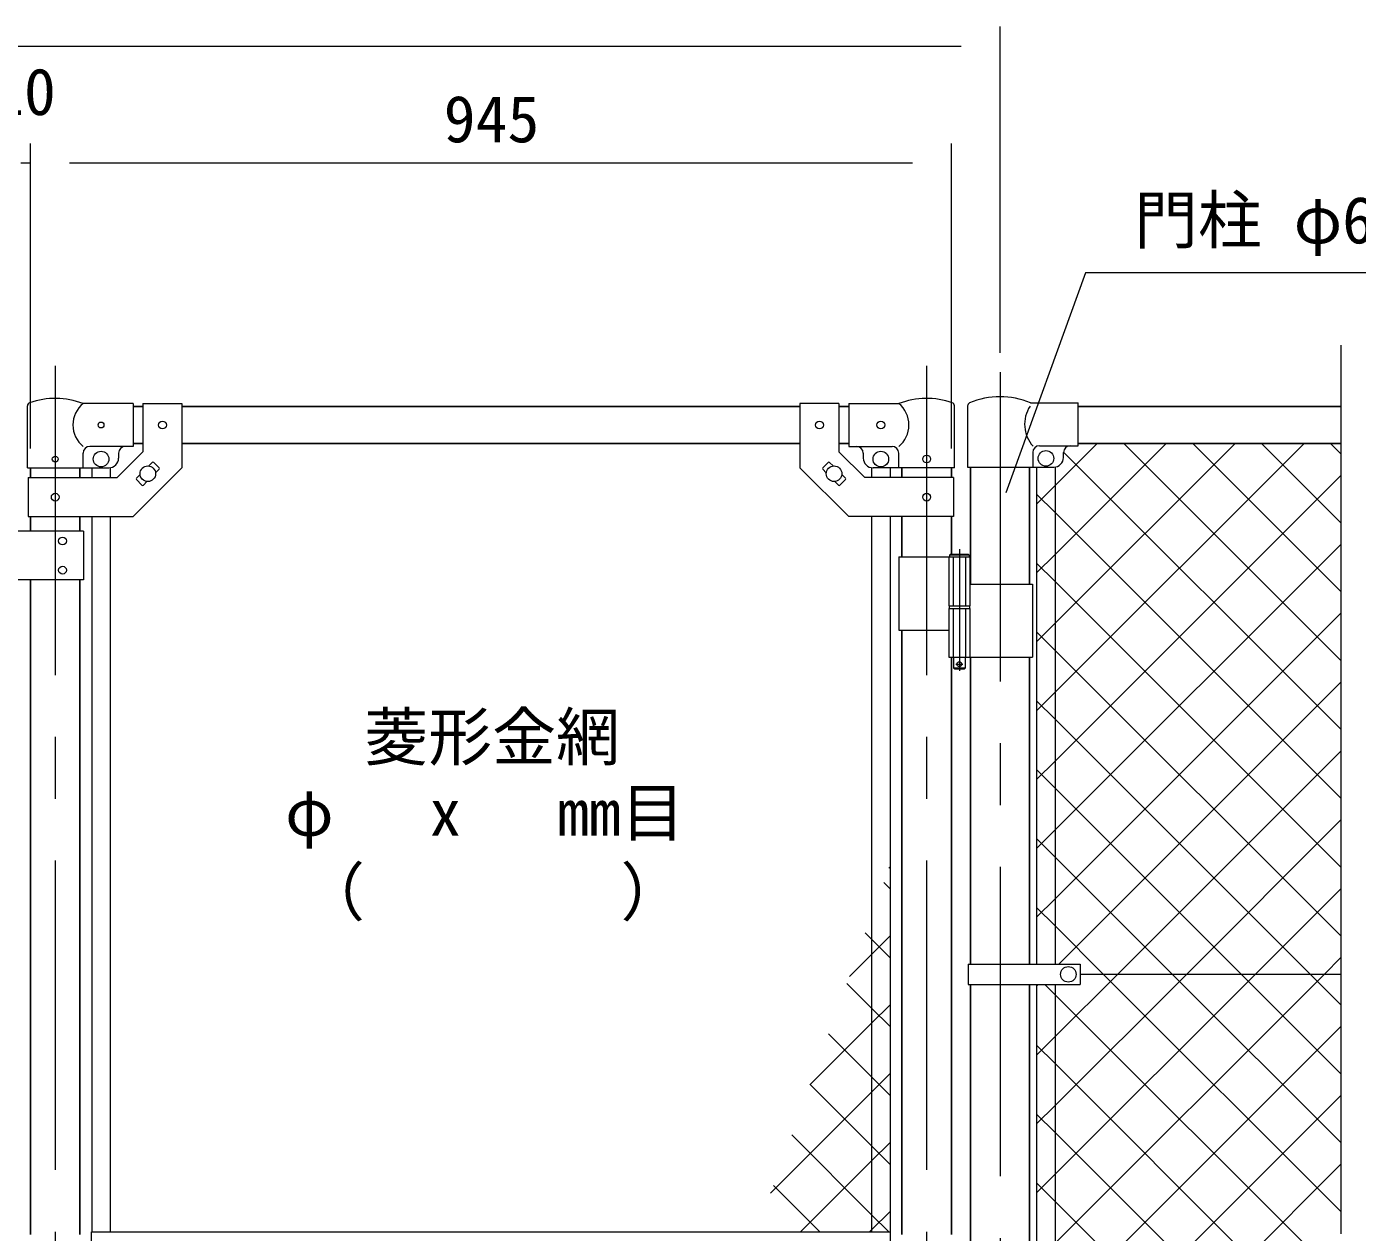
# Model space of a CAD drawing. Units: millimetres, scale not verified. Extents: x -4200 to 4200, y -2970 to 2970.
# Drawn here: x 1243 to 2609, y 413 to 1651 of the extents above; entities that cross this region are included whole.
import ezdxf
from ezdxf.enums import TextEntityAlignment as Align

# ---------------------------------------------------------------- set-up
doc = ezdxf.new("R2010")
doc.units = ezdxf.units.MM
doc.header["$LTSCALE"] = 10
doc.linetypes.add('DASHED', pattern=[7.5, 6, -1.5])
doc.linetypes.add('USER1', pattern=[50.8, 31.75, -6.35, 6.35, -6.35])
for name, color, linetype, lineweight in [('0-1_D-BMK', 2, 'USER1', 13), ('0-2_D-STR1', 1, 'Continuous', 25), ('0-3_D-STR3', 3, 'Continuous', 13), ('0-7_D-STR-DIM', 7, 'Continuous', 13), ('0-A_D-STR-TXT', 7, 'Continuous', 13), ('0-B_D-STR2', 7, 'Continuous', 13)]:
    doc.layers.add(name, color=color, linetype=linetype, lineweight=lineweight)
doc.styles.add('ＭＳ ゴシック', font='')
doc.styles.get('ＭＳ ゴシック').set_extended_font_data('MS Gothic')

msp = doc.modelspace()

# ---------------------------------------------------------------- linework, layer by layer
at = {"layer": '0-1_D-BMK'}
for p, q in [((1272.39, 1303.1), (1272.39, -535.29)), ((2166.59, 1303.1), (2166.59, -535.29)), ((2241.99, 1296.61), (2241.99, -849.21)), ((2200.15, 1114.79), (2200.15, 989.9)), ((2196.52, 996.87), (2203.78, 996.87))]:
    msp.add_line(p, q, dxfattribs=at)
at = {"layer": '0-2_D-STR1'}
for p, q in [((1362.39, 1261.37), (1352.39, 1261.37)), ((2036.59, 1261.37), (1402.39, 1261.37)), ((2086.59, 1261.37), (2076.59, 1261.37)), ((2321.99, 1261.37), (2591.99, 1261.37)), ((1362.39, 1223.37), (1352.39, 1223.37)), ((2036.59, 1223.37), (1402.39, 1223.37)), ((2086.59, 1223.37), (2076.59, 1223.37)), ((2321.99, 1223.37), (2591.99, 1223.37)), ((1246.99, 1198.37), (1246.99, 1188.32)), ((1297.79, 1198.37), (1297.79, 1188.32)), ((2141.19, 1198.37), (2141.19, 1188.32)), ((2191.99, 1198.37), (2191.99, 1188.32)), ((2211.74, 1199.07), (2211.74, 1078.87)), ((2272.24, 1199.07), (2272.24, 1078.87)), ((1246.99, 1148.32), (1246.99, 1133.32)), ((1297.79, 1148.32), (1297.79, 1133.32)), ((2141.19, 1148.32), (2141.19, 1106.87)), ((2191.99, 1148.32), (2191.99, 1109.87)), ((1246.99, 1083.32), (1246.99, 411.37)), ((1297.79, 1083.32), (1297.79, 411.37)), ((2141.19, 1031.87), (2141.19, 411.37)), ((2191.99, 1003.87), (2191.99, 411.37)), ((2211.74, 1003.87), (2211.74, 688.87)), ((2272.24, 1003.87), (2272.24, 688.87)), ((2211.74, 667.87), (2211.74, 104.87)), ((2272.24, 667.87), (2272.24, 104.87))]:
    msp.add_line(p, q, dxfattribs=at)
at = {"layer": '0-3_D-STR3'}
for p, q in [((1243.84, 1198.37), (1243.84, 1262.06)), ((1352.39, 1264.37), (1300.94, 1264.37)), ((1352.39, 1264.37), (1352.39, 1220.37)), ((1362.39, 1264.57), (1362.39, 1214.89)), ((1362.39, 1264.57), (1402.39, 1264.57)), ((1402.39, 1264.57), (1402.39, 1198.32)), ((2036.59, 1264.57), (2036.59, 1198.32)), ((2076.59, 1264.57), (2036.59, 1264.57)), ((2076.59, 1264.57), (2076.59, 1214.89)), ((2086.59, 1264.37), (2138.04, 1264.37)), ((2086.59, 1264.37), (2086.59, 1220.37)), ((2195.14, 1198.37), (2195.14, 1262.06)), ((2208.59, 1261.92), (2208.59, 1199.07)), ((2273.12, 1265.07), (2321.99, 1265.07)), ((2321.99, 1221.07), (2321.99, 1265.07)), ((1352.39, 1220.37), (1307.94, 1220.37)), ((2086.59, 1220.37), (2131.04, 1220.37)), ((2282.39, 1221.07), (2321.99, 1221.07)), ((1300.94, 1198.37), (1300.94, 1213.37)), ((1335.82, 1188.32), (1362.39, 1214.89)), ((1337.39, 1213.37), (1337.39, 1208.37)), ((1368.27, 1200.27), (1371.99, 1203.98)), ((1373.4, 1203.98), (1379.06, 1198.33)), ((2065.58, 1203.98), (2059.92, 1198.33)), ((2070.71, 1200.27), (2066.99, 1203.98)), ((2103.16, 1188.32), (2076.59, 1214.89)), ((2101.59, 1213.37), (2101.59, 1208.37)), ((2138.04, 1198.37), (2138.04, 1213.37)), ((2275.39, 1214.07), (2275.39, 1199.07)), ((2306.99, 1209.07), (2306.99, 1214.07)), ((1243.84, 1198.37), (1300.94, 1198.37)), ((1244.69, 1188.32), (1335.82, 1188.32)), ((1244.69, 1188.32), (1244.69, 1148.32)), ((1300.94, 1198.37), (1327.39, 1198.37)), ((1309.89, 1198.37), (1309.89, 1188.32)), ((1328.89, 1198.37), (1328.89, 1188.32)), ((1355.72, 1187.72), (1359.44, 1191.44)), ((1375.34, 1193.2), (1379.06, 1196.91)), ((2063.64, 1193.2), (2059.92, 1196.91)), ((2083.26, 1187.72), (2079.54, 1191.44)), ((2194.29, 1188.32), (2103.16, 1188.32)), ((2110.09, 1198.37), (2110.09, 1188.32)), ((2138.04, 1198.37), (2111.59, 1198.37)), ((2129.09, 1198.37), (2129.09, 1188.32)), ((2195.14, 1198.37), (2138.04, 1198.37)), ((2194.29, 1188.32), (2194.29, 1148.32)), ((2208.59, 1199.07), (2296.99, 1199.07)), ((2279.49, 1199.07), (2279.49, 688.87)), ((2298.49, 1199.07), (2298.49, 688.87)), ((1355.72, 1186.31), (1361.38, 1180.65)), ((1362.79, 1180.65), (1366.51, 1184.37)), ((2076.19, 1180.65), (2072.47, 1184.37)), ((2083.26, 1186.31), (2077.6, 1180.65)), ((1309.89, 1148.32), (1309.89, 413.87)), ((1328.89, 1148.32), (1328.89, 413.87)), ((2110.09, 1148.32), (2110.09, 413.87)), ((2129.09, 1148.32), (2129.09, 413.87)), ((1301.39, 1133.32), (1181.39, 1133.32)), ((1301.39, 1133.32), (1301.39, 1083.32)), ((2138.04, 1106.87), (2138.04, 1031.87)), ((2138.04, 1106.87), (2210.95, 1106.87)), ((2189.35, 1106.87), (2189.35, 1056.87)), ((2210.15, 1108.87), (2190.15, 1108.87)), ((2191.15, 1109.87), (2209.15, 1109.87)), ((2210.15, 1108.87), (2209.15, 1109.87)), ((2210.15, 1108.87), (2210.15, 1106.87)), ((2210.95, 1106.87), (2210.95, 1056.87)), ((1301.39, 1083.32), (1181.39, 1083.32)), ((2210.95, 1078.87), (2275.29, 1078.87)), ((2275.29, 1078.87), (2275.29, 1003.87)), ((2189.35, 1056.87), (2210.95, 1056.87)), ((2189.35, 1053.87), (2210.95, 1053.87)), ((2189.35, 1053.87), (2189.35, 1003.87)), ((2189.65, 1056.87), (2189.65, 1053.87)), ((2189.65, 1053.87), (2210.65, 1053.87)), ((2210.65, 1056.87), (2210.65, 1053.87)), ((2210.95, 1053.87), (2210.95, 1003.87)), ((2138.04, 1031.87), (2189.24, 1031.87)), ((2189.35, 1003.87), (2275.29, 1003.87)), ((2194.15, 1003.87), (2194.15, 992.87)), ((2195.15, 991.87), (2194.15, 992.87)), ((2195.15, 991.87), (2205.15, 991.87)), ((2205.15, 991.87), (2206.15, 992.87)), ((2209.19, 688.87), (2209.19, 667.87)), ((2209.19, 688.87), (2323.99, 688.87)), ((2323.99, 688.87), (2323.99, 667.87)), ((2591.99, 678.37), (2323.99, 678.37)), ((2209.19, 667.87), (2323.99, 667.87)), ((2279.49, 667.87), (2279.49, 104.87)), ((2298.49, 667.87), (2298.49, 104.87)), ((1309.49, 413.87), (2129.49, 413.87)), ((1309.49, 392.87), (1309.49, 413.87)), ((2129.49, 358.87), (2129.49, 413.87))]:
    msp.add_line(p, q, dxfattribs=at)
at = {"layer": '0-3_D-STR3', "linetype": 'DASHED'}
for p, q in [((2193.85, 1106.87), (2193.85, 1056.87)), ((2206.45, 1106.87), (2206.45, 1056.87)), ((2193.85, 1053.87), (2193.85, 1003.87)), ((2206.45, 1053.87), (2206.45, 1003.87))]:
    msp.add_line(p, q, dxfattribs=at)
at = {"layer": '0-3_D-STR3'}
for points in [[(1244.69, 1148.32), (1352.39, 1148.32), (1402.39, 1198.32)], [(2194.29, 1148.32), (2086.59, 1148.32), (2036.59, 1198.32)], [(2191.15, 1109.87), (2190.15, 1108.87), (2190.15, 1106.87)], [(2206.15, 1003.87), (2206.15, 992.87), (2194.15, 992.87)]]:
    msp.add_lwpolyline(points, dxfattribs=at)
for centre, radius in [((1319.39, 1242.37), 3), ((1382.39, 1242.32), 4), ((2056.59, 1242.32), 4), ((2119.59, 1242.37), 4), ((2288.99, 1208.07), 8), ((1272.39, 1207.37), 3), ((1319.39, 1207.37), 8), ((2119.59, 1207.37), 8), ((2166.59, 1207.37), 4), ((1367.39, 1192.32), 8), ((2071.59, 1192.32), 8), ((1272.39, 1168.32), 4), ((2166.59, 1168.32), 4), ((1279.9, 1123.32), 4), ((1279.9, 1093.32), 4), ((2200.15, 996.87), 2.5), ((2311.99, 678.37), 8)]:
    msp.add_circle(centre, radius, dxfattribs=at)
for centre, radius, start, end in [((2241.99, 1191.37), 80, 67.09875, 113.10629), ((1247.14, 1262.06), 3.3, 109.22051, 180), ((1272.39, 1189.64), 80, 69.0916, 109.22051), ((1319.14, 1242.37), 28.55, 129.59418, 230.40582), ((2166.59, 1189.64), 80, 70.77949, 110.9084), ((2119.84, 1242.37), 28.55, 309.59418, 50.40582), ((2191.84, 1262.06), 3.3, 0, 70.77949), ((2211.89, 1261.92), 3.3, 113.10629, 180), ((2300.52, 1243.12), 33.4, 146.35914, 222.2959), ((1307.94, 1213.37), 7, 90, 180), ((1344.39, 1213.37), 7, 90, 180), ((2094.59, 1213.37), 7, 0, 90), ((2131.04, 1213.37), 7, 0, 90), ((2282.39, 1214.07), 7, 90, 180), ((2313.99, 1214.07), 7, 90, 180), ((1327.39, 1208.37), 10, 270, 0), ((1372.69, 1203.28), 1, 45, 135), ((2066.29, 1203.28), 1, 45, 135), ((2111.59, 1208.37), 10, 180, 270), ((2296.99, 1209.07), 10, 270, 0), ((1378.35, 1197.62), 1, 315, 45), ((2060.63, 1197.62), 1, 135, 225), ((1356.43, 1187.01), 1, 135, 225), ((1362.09, 1181.36), 1, 225, 315), ((2076.89, 1181.36), 1, 225, 315), ((2082.55, 1187.01), 1, 315, 45)]:
    msp.add_arc(centre, radius, start, end, dxfattribs=at)
at = {"layer": '0-7_D-STR-DIM'}
for p, q in [((2241.99, 1316.61), (2241.99, 1651.37)), ((281.99, 1631.37), (2201.99, 1631.37)), ((1246.99, 1218.37), (1246.99, 1531.37)), ((1246.99, 1218.37), (1246.99, 1531.37)), ((2191.99, 1218.37), (2191.99, 1531.37)), ((1236.99, 1511.37), (1246.99, 1511.37)), ((1286.99, 1511.37), (2151.99, 1511.37)), ((1286.99, 1511.37), (1326.99, 1511.37)), ((2591.99, 412.02), (2591.99, 1324.37))]:
    msp.add_line(p, q, dxfattribs=at)
at = {"layer": '0-A_D-STR-TXT'}
msp.add_lwpolyline([(2862.89, 1398.46), (2329.73, 1398.46), (2247.8, 1172.73)], dxfattribs=at)
at = {"layer": '0-B_D-STR2'}
for p, q in [((2298.49, 1180.17), (2341.69, 1223.37)), ((2298.49, 1109.45), (2412.4, 1223.37)), ((2298.49, 1038.74), (2483.11, 1223.37)), ((2298.49, 968.03), (2553.83, 1223.37)), ((2591.99, 1000.3), (2368.92, 1223.37)), ((2591.99, 1071.01), (2439.63, 1223.37)), ((2591.99, 1141.72), (2510.34, 1223.37)), ((2591.99, 1212.43), (2581.06, 1223.37)), ((2591.99, 929.59), (2307.03, 1214.55)), ((2298.49, 897.32), (2591.99, 1190.82)), ((2279.49, 1161.17), (2298.49, 1180.17)), ((2298.49, 1152.38), (2279.49, 1171.38)), ((2591.99, 858.88), (2298.49, 1152.38)), ((2298.49, 826.61), (2591.99, 1120.11)), ((2279.49, 1090.45), (2298.49, 1109.45)), ((2298.49, 1081.67), (2279.49, 1100.67)), ((2591.99, 788.17), (2298.49, 1081.67)), ((2279.49, 1019.74), (2298.49, 1038.74)), ((2298.49, 755.9), (2591.99, 1049.4)), ((2298.49, 1010.96), (2279.49, 1029.96)), ((2591.99, 717.46), (2298.49, 1010.96)), ((2302.17, 688.87), (2591.99, 978.69)), ((2279.49, 949.03), (2298.49, 968.03)), ((2298.49, 940.25), (2279.49, 959.25)), ((2560.37, 678.37), (2298.49, 940.25)), ((2362.38, 678.37), (2591.99, 907.98)), ((2279.49, 878.32), (2298.49, 897.32)), ((2298.49, 869.54), (2279.49, 888.54)), ((2489.66, 678.37), (2298.49, 869.54)), ((2433.09, 678.37), (2591.99, 837.27)), ((2279.49, 807.61), (2298.49, 826.61)), ((2298.49, 798.82), (2279.49, 817.82)), ((2418.95, 678.37), (2298.49, 798.82)), ((2127.81, 787.3), (2129.09, 788.58)), ((2129.09, 766.14), (2122.51, 772.73)), ((2503.8, 678.37), (2591.99, 766.56)), ((2279.49, 736.9), (2298.49, 755.9)), ((2298.49, 728.11), (2279.49, 747.11)), ((2348.24, 678.37), (2298.49, 728.11)), ((2110.09, 714.43), (2103.64, 720.89)), ((2110.09, 698.87), (2129.09, 717.87)), ((2129.09, 695.43), (2110.09, 714.43)), ((2087.35, 676.13), (2110.09, 698.87)), ((2574.51, 678.37), (2591.99, 695.85)), ((2298.49, 614.48), (2362.38, 678.37)), ((2298.49, 543.77), (2433.09, 678.37)), ((2298.49, 473.06), (2503.8, 678.37)), ((2298.49, 402.35), (2574.51, 678.37)), ((2591.99, 434.61), (2348.24, 678.37)), ((2591.99, 505.32), (2418.95, 678.37)), ((2591.99, 576.04), (2489.66, 678.37)), ((2591.99, 646.75), (2560.37, 678.37)), ((2110.09, 643.72), (2084.77, 669.04)), ((2279.49, 666.19), (2281.17, 667.87)), ((2110.09, 628.16), (2129.09, 647.16)), ((2129.09, 624.72), (2110.09, 643.72)), ((2046.88, 564.95), (2110.09, 628.16)), ((2110.09, 573.01), (2065.9, 617.2)), ((2298.49, 331.64), (2591.99, 625.14)), ((2279.49, 595.48), (2298.49, 614.48)), ((2298.49, 586.69), (2279.49, 605.69)), ((2110.09, 557.45), (2129.09, 576.45)), ((2591.99, 293.19), (2298.49, 586.69)), ((2110.09, 502.3), (2047.03, 565.36)), ((2129.09, 554.01), (2110.09, 573.01)), ((2006.42, 453.78), (2110.09, 557.45)), ((2298.49, 260.93), (2591.99, 554.43)), ((2279.49, 524.77), (2298.49, 543.77)), ((2298.49, 515.98), (2279.49, 534.98)), ((2110.09, 486.74), (2129.09, 505.74)), ((2591.99, 222.48), (2298.49, 515.98)), ((2129.09, 483.3), (2110.09, 502.3)), ((2037.22, 413.87), (2110.09, 486.74)), ((2298.49, 190.22), (2591.99, 483.72)), ((2279.49, 454.06), (2298.49, 473.06)), ((2057.1, 413.87), (2009.29, 461.68)), ((2298.49, 445.27), (2279.49, 464.27)), ((2591.99, 151.77), (2298.49, 445.27)), ((2110.09, 416.03), (2129.09, 435.03)), ((2107.93, 413.87), (2110.09, 416.03))]:
    msp.add_line(p, q, dxfattribs=at)
for points in [[(2575.52, 380.37), (2298.49, 657.4), (2288.03, 667.87)], [(2127.81, 413.87), (2110.09, 431.59), (2028.16, 513.52)]]:
    msp.add_lwpolyline(points, dxfattribs=at)

# ---------------------------------------------------------------- texts
at = {"layer": '0-7_D-STR-DIM', "style": 'ＭＳ ゴシック'}
for s, p in [('10', (1207.59, 1546.12)), ('945', (1671.02, 1518.12))]:
    msp.add_text(s, height=48.09, dxfattribs=at).set_placement(p, align=Align.BOTTOM_LEFT)
at = {"layer": '0-A_D-STR-TXT', "style": 'ＭＳ ゴシック'}
for s, p in [('門柱 φ60.5x2.3', (2379.38, 1414.35)), ('菱形金網', (1589.54, 883.77)), ('φ\u3000 x\u3000 mm目', (1508.32, 806.18)), ('（\u3000\u3000\u3000\u3000）', (1524.57, 724.53))]:
    msp.add_text(s, height=48.09, dxfattribs=at).set_placement(p, align=Align.BOTTOM_LEFT)

doc.saveas('drawing.dxf')
